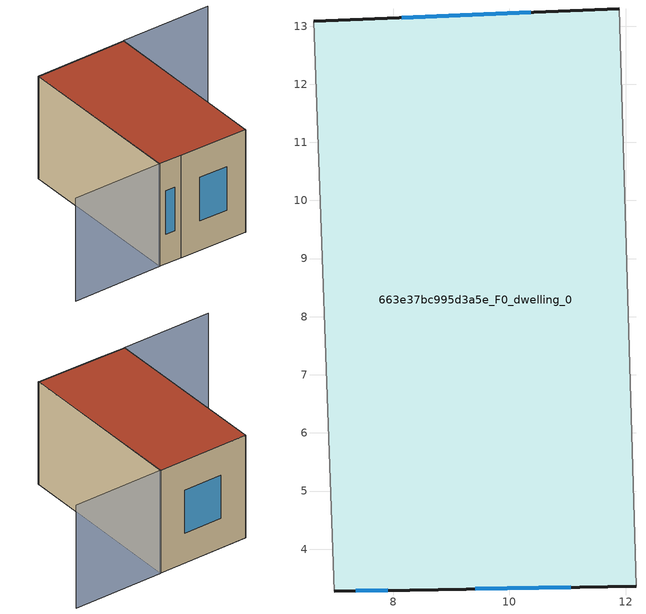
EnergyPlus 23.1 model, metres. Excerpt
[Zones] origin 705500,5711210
663e37bc995d3a5e_F0_dwelling_0
 floor ground (EU_floor_Construction): 12.18,3.37 11.89,13.3 6.63,13.08 6.98,3.28 8.28,3.3 z0
 wall outside (EU_wall_Construction): 12.18,3.37 8.28,3.3 6.98,3.28 / 6.63,13.08 11.89,13.3 z0:6
 wall adiabatic (EU_wall_Construction): 11.89,13.3 12.18,3.37 / 6.98,3.28 6.63,13.08 z0:6
 window (EU_Window_Construction): 11.05,3.35 9.41,3.32 / 7.91,3.29 7.36,3.28 / 8.15,13.15 10.37,13.24 z1.73:4.27
 roof outside (EU_roof_Construction): 11.89,13.3 12.18,3.37 8.28,3.3 6.98,3.28 6.63,13.08 z6
shading: 6.63,13.08 6.98,3.28 / 6.98,3.28 1.86,3.09 / 12.18,3.36 11.84,13.31 / 11.84,13.31 17.01,13.48 z0:6
[Building]
EU S2 Campaign: North Axis=0; Terrain=City; Solar Distribution=FullExterior
[Site:Location]
London: Latitude=51.5; Longitude=-0.5; Time Zone=0; Elevation=25
[SizingPeriod:WeatherFileDays]
AnnualSizingPeriod: Begin Month=1; Begin Day of Month=1; End Month=12; End Day of Month=31; Day of Week for Start Day=Monday; Use Weather File Daylight Saving Period=No; Use Weather File Rain and Snow Indicators=No
[MATERIAL]
EU_InternalMass_Material: Roughness=MediumRough; Thickness=0.1; Conductivity=1; Density=1800; Specific Heat=900; Thermal Absorptance=0.9; Solar Absorptance=0.7; Visible Absorptance=0.7
[MATERIAL:NOMASS] Roughness=MediumRough; Thermal Absorptance=0.9; Solar Absorptance=0.7; Visible Absorptance=0.7
Name | Thermal Resistance
EU_wall_NoMass | 0.724719
EU_roof_NoMass | 2.98947
EU_floor_NoMass | 2.39157
[WINDOWMATERIAL:SIMPLEGLAZINGSYSTEM]
EU_Window_SimpleGlazing: UFactor=2.63425; Solar Heat Gain Coefficient=0.76; Visible Transmittance=0.76
[CONSTRUCTION]
EU_wall_Construction: EU_wall_NoMass
EU_roof_Construction: EU_roof_NoMass
EU_floor_Construction: EU_floor_NoMass
EU_InternalMass_Construction: EU_InternalMass_Material
EU_Window_Construction: EU_Window_SimpleGlazing
[ZONE]
663e37bc995d3a5e_F0_dwelling_0: Type=1; Multiplier=1; Ceiling Height=autocalculate; Volume=309.807; Floor Area=autocalculate; Part of Total Floor Area=Yes
[INTERNALMASS]
663e37bc995d3a5e_F0_dwelling_0_EU_InternalMass: Construction=EU_InternalMass_Construction; Zone or ZoneList=663e37bc995d3a5e_F0_dwelling_0; Surface Area=51.6345
[OTHEREQUIPMENT]
EU_Step8_InternalGain_663e37bc995d3a5e_F0_dwelling_0_f000: Fuel Type=Electricity; Zone or ZoneList or Space or SpaceList=663e37bc995d3a5e_F0_dwelling_0; Schedule=EU_Step8_GainSchedule_663e37bc995d3a5e_F0_dwelling_0_f000; Design Level Calculation Method=Watts/Area; Power per Zone Floor Area=1; Fraction Latent=0; Fraction Radiant=0; Fraction Lost=0; Carbon Dioxide Generation Rate=0; EndUse Subcategory=EU_Step8_InternalGains
[ZONEVENTILATION:DESIGNFLOWRATE]
EU_ConstantAir_663e37bc995d3a5e_F0_dwelling_0: Zone or ZoneList or Space or SpaceList=663e37bc995d3a5e_F0_dwelling_0; Schedule=EU_AlwaysOn; Design Flow Rate Calculation Method=AirChanges/Hour; Air Changes per Hour=0.418135; Ventilation Type=Natural; Fan Pressure Rise=0; Fan Total Efficiency=1; Constant Term Coefficient=1; Temperature Term Coefficient=0; Velocity Term Coefficient=0; Velocity Squared Term Coefficient=0; Minimum Indoor Temperature=-100; Maximum Indoor Temperature=100; Delta Temperature=-100; Minimum Outdoor Temperature=-100; Maximum Outdoor Temperature=100; Maximum Wind Speed=40
[HVACTEMPLATE:THERMOSTAT]
EU_HeatOnly_663e37bc995d3a5e_F0_dwelling_0: Constant Heating Setpoint=20; Constant Cooling Setpoint=50
[HVACTEMPLATE:ZONE:IDEALLOADSAIRSYSTEM]
663e37bc995d3a5e_F0_dwelling_0: Template Thermostat=EU_HeatOnly_663e37bc995d3a5e_F0_dwelling_0; System Availability Schedule=EU_AlwaysOn; Maximum Heating Supply Air Temperature=50; Minimum Cooling Supply Air Temperature=13; Maximum Heating Supply Air Humidity Ratio=0.0156; Minimum Cooling Supply Air Humidity Ratio=0.0077; Heating Limit=NoLimit; Cooling Limit=NoLimit; Heating Availability Schedule=EU_AlwaysOn; Cooling Availability Schedule=EU_CoolingOff; Dehumidification Control Type=ConstantSensibleHeatRatio; Cooling Sensible Heat Ratio=0.7; Dehumidification Setpoint=60; Humidification Control Type=None; Humidification Setpoint=30; Outdoor Air Method=None; Outdoor Air Flow Rate per Person=0.00944; Outdoor Air Flow Rate per Zone Floor Area=0; Outdoor Air Flow Rate per Zone=0; Demand Controlled Ventilation Type=None; Outdoor Air Economizer Type=NoEconomizer; Heat Recovery Type=None; Sensible Heat Recovery Effectiveness=0.7; Latent Heat Recovery Effectiveness=0.65
[SIZING:ZONE]
663e37bc995d3a5e_F0_dwelling_0: Zone Cooling Design Supply Air Temperature Input Method=SupplyAirTemperature; Zone Cooling Design Supply Air Temperature=13; Zone Heating Design Supply Air Temperature Input Method=SupplyAirTemperature; Zone Heating Design Supply Air Temperature=50; Zone Cooling Design Supply Air Humidity Ratio=0.008; Zone Heating Design Supply Air Humidity Ratio=0.008; Cooling Design Air Flow Method=DesignDay; Cooling Design Air Flow Rate=0; Cooling Minimum Air Flow per Zone Floor Area=0.000762; Cooling Minimum Air Flow=0; Cooling Minimum Air Flow Fraction=0.2; Heating Design Air Flow Method=DesignDay; Heating Design Air Flow Rate=0; Heating Maximum Air Flow per Zone Floor Area=0.002032; Heating Maximum Air Flow=0.141576; Heating Maximum Air Flow Fraction=0.3; Account for Dedicated Outdoor Air System=No; Dedicated Outdoor Air System Control Strategy=NeutralSupplyAir; Dedicated Outdoor Air Low Setpoint Temperature for Design=autosize; Dedicated Outdoor Air High Setpoint Temperature for Design=autosize; Zone Load Sizing Method=Sensible Load Only No Latent Load; Zone Latent Cooling Design Supply Air Humidity Ratio Input Method=HumidityRatioDifference; Zone Cooling Design Supply Air Humidity Ratio Difference=0.005; Zone Latent Heating Design Supply Air Humidity Ratio Input Method=HumidityRatioDifference; Zone Humidification Design Supply Air Humidity Ratio Difference=0.005
[SCHEDULE:CONSTANT]
Name | Hourly Value
EU_AlwaysOn | 1
EU_CoolingOff | 0
[SCHEDULE:FILE]
EU_Step8_GainSchedule_663e37bc995d3a5e_F0_dwelling_0_f000: File=../../schedules/663e37bc995d3a5e/663e37bc995d3a5e_F0_dwelling_0_f000_gain.csv; Column Number=1; Rows to Skip at Top=0; Number of Hours of Data=8760; Column Separator=Comma; Interpolate to Timestep=No; Minutes per Item=60; Adjust Schedule for Daylight Savings=Yes
